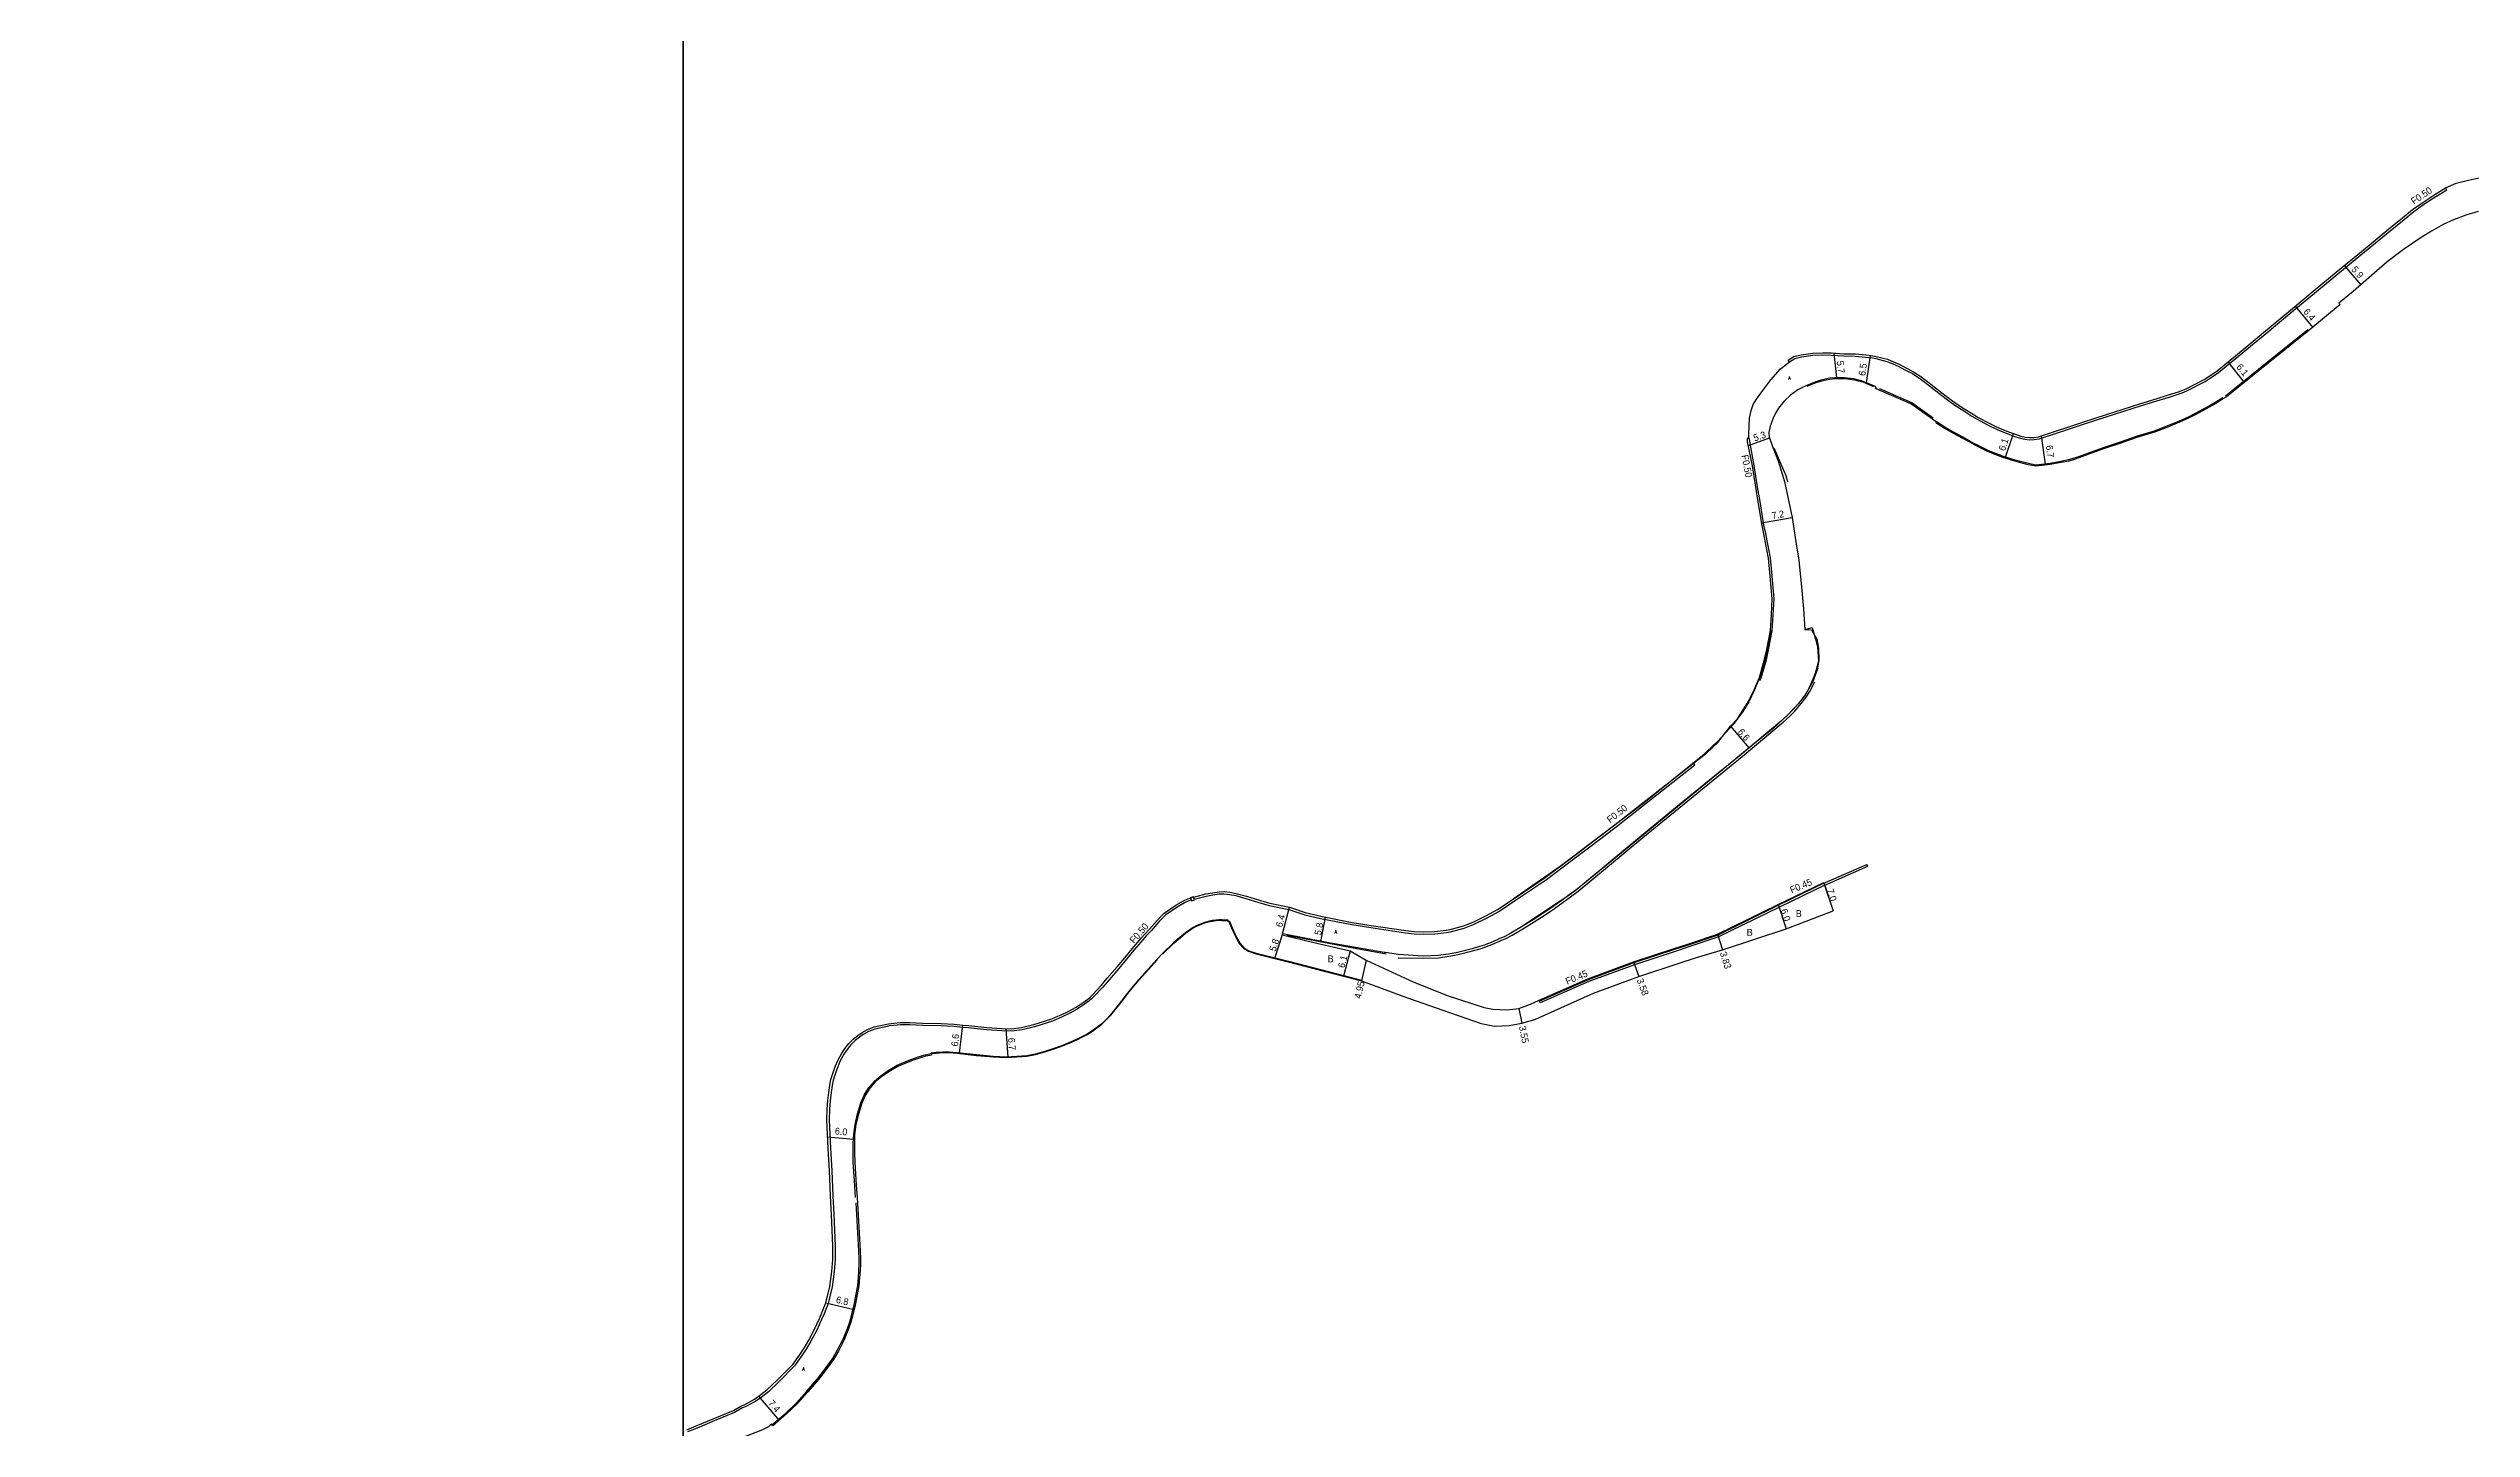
# Model space of a CAD drawing. Header units: metres. Extents: x -24000 to -21600, y -87000 to -84000.
# Drawn here: x -23348 to -22782, y -85637 to -85314 of the extents above; entities that cross this region are included whole.
import ezdxf

# ---------------------------------------------------------------- set-up
doc = ezdxf.new("R2010")
doc.units = ezdxf.units.M
doc.header["$LTSCALE"] = 2.5
for name, color, linetype in [('側溝・桝', 7, 'Continuous'), ('図郭', 7, 'Continuous'), ('幅員', 7, 'Continuous'), ('歩道・分離帯・安全施設', 7, 'Continuous'), ('舗装', 7, 'Continuous'), ('道路', 7, 'Continuous')]:
    doc.layers.add(name, color=color, linetype=linetype)
doc.styles.get("Standard").update_dxf_attribs({"font": ''})
doc.styles.add('YOKO_DECO', font='txt.shx', dxfattribs={"bigfont": 'extfont.shx'})
doc.styles.get('Standard').set_extended_font_data('@MS PGothic')

msp = doc.modelspace()

# ---------------------------------------------------------------- linework, layer by layer
at = {"layer": '側溝・桝'}
for points in [[(-22941.58, -85387.69), (-22940.33, -85386.91), (-22938.76, -85386.52), (-22936.1, -85386.15), (-22933.79, -85386.08), (-22931.84, -85386.12), (-22928.89, -85386.3), (-22926.25, -85386.34), (-22923.81, -85386.59), (-22923, -85386.63), (-22922.18, -85386.75), (-22921.43, -85386.89), (-22918.85, -85387.58), (-22918.01, -85387.9), (-22916.16, -85388.71), (-22914.62, -85389.53), (-22912.84, -85390.42), (-22911.39, -85391.38), (-22909.98, -85392.43), (-22906.7, -85395.04), (-22904.93, -85396.36), (-22902.93, -85397.81), (-22900.86, -85399.16), (-22898.97, -85400.37), (-22897.71, -85401.11), (-22895.31, -85402.37), (-22893.08, -85403.46), (-22890.59, -85404.49), (-22889.16, -85405.02), (-22887.66, -85405.52), (-22886.63, -85405.76), (-22885.61, -85405.88), (-22884.39, -85405.85), (-22883.25, -85405.66), (-22879.93, -85404.56), (-22875.23, -85403.02), (-22873.09, -85402.31), (-22869.78, -85401.23), (-22865.41, -85399.83), (-22859.55, -85397.99), (-22855.74, -85396.77), (-22852.91, -85395.9), (-22850.55, -85395.14), (-22849.86, -85394.92), (-22848.72, -85394.44), (-22844.47, -85392.26), (-22843.07, -85391.37), (-22841.34, -85390.16), (-22837.06, -85386.69), (-22833.85, -85384.01), (-22830.48, -85381.2), (-22824.2, -85375.98), (-22818.42, -85371.21), (-22812.18, -85366.06), (-22808.09, -85362.7), (-22801.21, -85357.03), (-22798.01, -85354.39), (-22795.75, -85352.51), (-22793.37, -85350.87), (-22790.57, -85349.03), (-22788.03, -85347.47), (-22788.3, -85347.04)], [(-22948.79, -85461.88), (-22948.38, -85462.05), (-22948.17, -85461.56), (-22946.96, -85457.31), (-22946.44, -85454.99), (-22945.6, -85450.52), (-22945.36, -85446.81), (-22945.14, -85443.07), (-22945.69, -85436.85), (-22946.04, -85433.5), (-22946.4, -85431.48), (-22946.54, -85430.64), (-22946.78, -85429.48), (-22947.12, -85427.81), (-22947.54, -85425.81), (-22948.42, -85420.33), (-22949.01, -85416.87), (-22949.8, -85411.91), (-22950.83, -85406.33), (-22950.89, -85405.61), (-22951.41, -85405.67)], [(-23080.61, -85513.26), (-23080.02, -85513.08), (-23077.82, -85512.51), (-23076.28, -85512.26), (-23074.8, -85512.03), (-23073.67, -85512), (-23072.35, -85512.12), (-23070.92, -85512.42), (-23068.59, -85513.06), (-23065.55, -85514.01), (-23064.47, -85514.32), (-23063.12, -85514.7), (-23058.53, -85515.63), (-23054.82, -85516.89), (-23051.13, -85517.73), (-23043.8, -85519.17), (-23039.35, -85519.89), (-23031.27, -85521.12), (-23029.24, -85521.34), (-23027.18, -85521.43), (-23024.45, -85521.32), (-23021.7, -85521.01), (-23020.74, -85520.89), (-23017.53, -85519.99), (-23015.23, -85519.07), (-23012.23, -85517.62), (-23009.47, -85516.09), (-23005.84, -85513.67), (-22998.33, -85508.63), (-22992.2, -85504.01), (-22988.24, -85501.04), (-22982.39, -85496.56), (-22963.68, -85481.87), (-22964, -85481.46)], [(-23081.3, -85513.48), (-23081.91, -85513.67), (-23082.93, -85514.1), (-23084.62, -85515.08), (-23087.28, -85516.93), (-23087.81, -85517.44), (-23088.9, -85518.58), (-23090.72, -85520.61), (-23091.82, -85521.84), (-23092.53, -85522.66), (-23094.71, -85525.16), (-23096.46, -85527.26), (-23098.26, -85529.42), (-23100.53, -85532.08), (-23101.95, -85533.79), (-23103.97, -85535.89), (-23104.59, -85536.53), (-23105.14, -85536.99), (-23106.24, -85537.81), (-23107.95, -85538.92), (-23109.84, -85539.96), (-23111.45, -85540.75), (-23112.3, -85541.11), (-23113.7, -85541.74), (-23117.93, -85543.06), (-23120.84, -85543.8), (-23123.32, -85544.1), (-23125.58, -85544.02), (-23129.15, -85543.79), (-23133.33, -85543.34), (-23134.7, -85543.26), (-23136.77, -85543.03), (-23139.78, -85542.86), (-23144.01, -85542.74), (-23147.16, -85542.65), (-23149.27, -85542.62), (-23150.77, -85542.75), (-23151.92, -85542.87), (-23152.35, -85542.97), (-23155.25, -85543.62), (-23156.72, -85544.18), (-23157.94, -85544.85), (-23158.85, -85545.51), (-23159.83, -85546.29), (-23160.92, -85547.38), (-23161.7, -85548.37), (-23162.46, -85549.48), (-23163.38, -85551.15), (-23163.89, -85552.4), (-23164.19, -85553.2), (-23164.96, -85555.56), (-23165.23, -85556.8), (-23165.47, -85558.45), (-23165.67, -85560.35), (-23165.8, -85562.32), (-23165.88, -85564.85), (-23165.85, -85566.5), (-23165.57, -85571.45), (-23165.3, -85576.73), (-23165.03, -85582.55), (-23164.83, -85586.95), (-23164.54, -85594.22), (-23164.53, -85597.47), (-23164.72, -85600.28), (-23165.23, -85603.83), (-23166.15, -85607.72), (-23167.11, -85610.14), (-23167.68, -85611.47), (-23168.82, -85613.95), (-23170.22, -85616.56), (-23171.28, -85618.42), (-23172.41, -85620.13), (-23173.97, -85622.32), (-23177.56, -85625.96), (-23180.08, -85628.36), (-23181.51, -85629.47), (-23183.07, -85630.52), (-23185.37, -85631.82), (-23186.28, -85632.23), (-23188.04, -85633.19), (-23192.78, -85635.18), (-23196.77, -85636.85), (-23198.98, -85637.76)]]:
    msp.add_lwpolyline(points, dxfattribs=at)
at = {"layer": '側溝・桝', "flags": 128}
for points in [[(-22933.51, -85509.54), (-22923.47, -85505.15)], [(-22933.32, -85509.95), (-22923.29, -85505.56), (-22923.47, -85505.15)], [(-22933.51, -85509.54), (-22944.1, -85514.67), (-22958.32, -85521.63), (-22958.34, -85521.64), (-22965.24, -85523.97), (-22968.4, -85525.01), (-22977.92, -85528.16), (-22988.61, -85532.1), (-22999.97, -85537.1)], [(-22933.32, -85509.95), (-22943.9, -85515.08), (-22958.13, -85522.04), (-22958.18, -85522.06), (-22965.1, -85524.39), (-22968.26, -85525.44), (-22977.77, -85528.59), (-22988.44, -85532.51), (-22999.79, -85537.51)], [(-22999.79, -85537.51), (-22999.97, -85537.1)]]:
    msp.add_lwpolyline(points, dxfattribs=at)
at = {"layer": '側溝・桝'}
msp.add_lwpolyline([(-23081.26, -85513.62), (-23080.56, -85513.41), (-23080.78, -85512.7), (-23081.48, -85512.92)], close=True, dxfattribs=at)
at = {"layer": '図郭'}
for points in [[(-24000, -85800), (-23200, -85800), (-23200, -85200), (-24000, -85200)], [(-23200, -85800), (-22400, -85800), (-22400, -85200), (-23200, -85200)]]:
    msp.add_lwpolyline(points, close=True, dxfattribs=at)
at = {"layer": '幅員'}
for points in [[(-22811.95, -85365.22), (-22808.1, -85369.67)], [(-22823.43, -85374.69), (-22819.34, -85379.62)], [(-22931.19, -85385.65), (-22930.61, -85391.37)], [(-22923.56, -85392.61), (-22922.63, -85386.17)], [(-22839.13, -85387.72), (-22835.32, -85392.5)], [(-22951.18, -85407.21), (-22946.2, -85405.47)], [(-22891.15, -85410.21), (-22889.25, -85404.46)], [(-22882.81, -85404.98), (-22881.85, -85411.58)], [(-22948.07, -85425.3), (-22940.98, -85424.08)], [(-22955.31, -85472.84), (-22951.09, -85477.91)], [(-23060.01, -85521.32), (-23058.39, -85515.12)], [(-23051.03, -85523.12), (-23049.92, -85517.43)], [(-23135.42, -85549.24), (-23134.71, -85542.71)], [(-23124.6, -85543.51), (-23124.16, -85550.15)], [(-23166.27, -85568.78), (-23160.25, -85569.35)], [(-23166.67, -85607.55), (-23160.04, -85609.11)], [(-23182.41, -85629.42), (-23177.62, -85635.04)]]:
    msp.add_lwpolyline(points, dxfattribs=at)
at = {"layer": '幅員', "flags": 128}
for points in [[(-22933.57, -85509.35), (-22931.37, -85516)], [(-22944.18, -85514.49), (-22942.36, -85520.21)], [(-23060.07, -85521.57), (-23061.84, -85527.1)], [(-22958.4, -85521.45), (-22957.24, -85525.1)], [(-23044.23, -85525.35), (-23045.77, -85531.25)], [(-23040.43, -85527.52), (-23041.58, -85532.34)], [(-22978, -85527.92), (-22976.76, -85531.28)], [(-23004.77, -85538.76), (-23004.1, -85542.25)]]:
    msp.add_lwpolyline(points, dxfattribs=at)
at = {"layer": '歩道・分離帯・安全施設'}
for points in [[(-22839.74, -85395.59), (-22834.01, -85391.02), (-22830, -85387.76), (-22820.47, -85380.12)], [(-22921.88, -85393.55), (-22923.09, -85392.96), (-22924.34, -85392.45), (-22925.46, -85392.18), (-22926.28, -85391.96), (-22928.66, -85391.69), (-22930.82, -85391.67), (-22932.18, -85391.81), (-22933.38, -85392.01), (-22934.63, -85392.35), (-22935.65, -85392.68), (-22937.51, -85393.43)], [(-22908, -85400.85), (-22912.98, -85397.28), (-22920.46, -85394.01)], [(-22840.36, -85396.06), (-22841.98, -85397.11), (-22843.67, -85398.08), (-22845.1, -85398.85), (-22846.8, -85399.75), (-22848.47, -85400.58), (-22850.55, -85401.52), (-22853.28, -85402.67), (-22856.17, -85403.79), (-22860.55, -85405.14), (-22864.52, -85406.55), (-22868.28, -85407.79), (-22871.75, -85409.02), (-22874.06, -85409.86), (-22875.14, -85410.22), (-22876.41, -85410.61), (-22878.16, -85410.98), (-22880.71, -85411.41), (-22881.98, -85411.6), (-22884.12, -85411.81), (-22885.74, -85411.47), (-22888.84, -85410.68), (-22891.61, -85409.78), (-22894.58, -85408.64), (-22895.48, -85408.25), (-22898.24, -85406.88), (-22899.34, -85406.26), (-22901.11, -85405.3), (-22903.52, -85403.94), (-22905.29, -85402.93), (-22907.21, -85401.69)], [(-22941.93, -85415.69), (-22942.31, -85414.29), (-22945.17, -85407.85)], [(-23032.97, -85526.92), (-23027.17, -85527.04), (-23023.57, -85526.92), (-23021.11, -85526.57), (-23018.98, -85526.19), (-23015.58, -85525.33), (-23013.81, -85524.82), (-23012.7, -85524.5), (-23010.7, -85523.71), (-23009.14, -85523.01), (-23007.87, -85522.4), (-23006.39, -85521.64), (-23003.51, -85519.95), (-23001.2, -85518.54), (-22998.64, -85516.88), (-22996.46, -85515.4), (-22994.44, -85513.95), (-22992.74, -85512.67), (-22990.95, -85511.41), (-22988.22, -85509.15), (-22975.83, -85498.87), (-22966.17, -85490.93), (-22952.65, -85479.88), (-22946.37, -85474.65), (-22943.03, -85471.89), (-22941.52, -85470.46), (-22940.32, -85469.28), (-22939.17, -85467.91), (-22937.68, -85466.03), (-22936.83, -85464.71), (-22935.62, -85462.48)], [(-23088.02, -85526.07), (-23085.31, -85523.47), (-23083.94, -85522.27), (-23082.63, -85521.22), (-23080.84, -85519.98), (-23079.96, -85519.51), (-23078.14, -85518.76), (-23077.37, -85518.55), (-23076.42, -85518.37), (-23075.53, -85518.22), (-23074.84, -85518.19), (-23074.19, -85518.21), (-23073.52, -85518.24), (-23072.42, -85518.37)], [(-23058.97, -85521.65), (-23043.91, -85524.57), (-23035.81, -85526.04)], [(-23159.75, -85582.98), (-23159.94, -85580.13), (-23160.29, -85574.79), (-23160.33, -85572.33), (-23160.33, -85570.27), (-23160.15, -85568.26), (-23159.8, -85565.9), (-23159.28, -85563.43), (-23158.49, -85560.82), (-23157.72, -85559.03), (-23156.61, -85557.29), (-23155.28, -85555.79), (-23153.86, -85554.51), (-23152.15, -85553.28), (-23149.99, -85552.06), (-23147.99, -85551.16), (-23146.56, -85550.6), (-23144.89, -85550.05), (-23143.44, -85549.59), (-23142.06, -85549.33), (-23140.91, -85549.2), (-23139.34, -85549.07), (-23137.93, -85549.1), (-23136.02, -85549.27), (-23131.48, -85549.75), (-23127.59, -85550.12), (-23124.49, -85550.27), (-23119.75, -85549.96), (-23117.73, -85549.53), (-23115.52, -85548.93), (-23113.6, -85548.32), (-23111.76, -85547.67), (-23109.86, -85546.93), (-23108.08, -85546.14), (-23106.69, -85545.42), (-23105.61, -85544.84), (-23104.42, -85544.08), (-23103.35, -85543.35), (-23102.18, -85542.42), (-23101.08, -85541.33), (-23100.13, -85540.37), (-23099.15, -85539.19), (-23098.04, -85537.79), (-23096.44, -85535.66), (-23095.22, -85534.11), (-23093.51, -85532.09), (-23089.2, -85527.34)], [(-23179.29, -85636.09), (-23176.05, -85633.34), (-23173.53, -85630.91), (-23171.14, -85628.2), (-23168.6, -85625.31), (-23166.82, -85623.02), (-23165.15, -85620.64), (-23164.01, -85618.75), (-23162.65, -85616.07), (-23161.64, -85613.59), (-23161.09, -85612.01), (-23160.69, -85610.64), (-23160.08, -85608.04), (-23159.54, -85605.18), (-23159.23, -85603.49), (-23159.07, -85601.71), (-23158.95, -85600.01), (-23158.9, -85598.57), (-23158.89, -85597.28), (-23158.95, -85595.45), (-23159.56, -85584.21)]]:
    msp.add_lwpolyline(points, dxfattribs=at)
at = {"layer": '歩道・分離帯・安全施設', "flags": 128}
msp.add_lwpolyline([(-23072.42, -85518.37), (-23071.77, -85519.93), (-23070.72, -85522.24), (-23069.99, -85523.55), (-23069.05, -85524.6), (-23067.85, -85525.29), (-23066.12, -85525.85), (-23058.64, -85527.75), (-23041.54, -85532.19)], dxfattribs=at)
at = {"layer": '道路'}
for points in [[(-23199.19, -85637.26), (-23196.98, -85636.35), (-23192.99, -85634.68), (-23188.27, -85632.71), (-23186.52, -85631.74), (-23185.61, -85631.34), (-23183.35, -85630.06), (-23181.83, -85629.03), (-23180.43, -85627.94), (-23177.94, -85625.58), (-23174.38, -85621.97), (-23172.85, -85619.82), (-23171.74, -85618.14), (-23170.69, -85616.29), (-23169.31, -85613.71), (-23168.17, -85611.26), (-23167.61, -85609.93), (-23166.67, -85607.55), (-23165.77, -85603.73), (-23165.26, -85600.23), (-23165.07, -85597.45), (-23165.08, -85594.23), (-23165.37, -85586.98), (-23165.57, -85582.58), (-23165.84, -85576.76), (-23166.11, -85571.48), (-23166.39, -85566.51), (-23166.42, -85564.85), (-23166.34, -85562.29), (-23166.21, -85560.3), (-23166.01, -85558.39), (-23165.77, -85556.71), (-23165.48, -85555.42), (-23164.7, -85553.02), (-23164.39, -85552.2), (-23163.87, -85550.92), (-23162.93, -85549.21), (-23162.13, -85548.05), (-23161.31, -85547.01), (-23160.2, -85545.9), (-23159.18, -85545.09), (-23158.23, -85544.38), (-23156.95, -85543.69), (-23155.41, -85543.11), (-23152.47, -85542.44), (-23152.01, -85542.34), (-23150.82, -85542.22), (-23149.3, -85542.08), (-23147.15, -85542.1), (-23143.99, -85542.2), (-23139.76, -85542.32), (-23136.72, -85542.49), (-23134.65, -85542.72), (-23133.28, -85542.8), (-23129.09, -85543.26), (-23125.55, -85543.48), (-23123.35, -85543.56), (-23120.94, -85543.27), (-23118.08, -85542.54), (-23113.89, -85541.24), (-23112.5, -85540.62), (-23111.67, -85540.27), (-23110.08, -85539.49), (-23108.22, -85538.47), (-23106.54, -85537.38), (-23105.47, -85536.58), (-23104.95, -85536.14), (-23104.34, -85535.53), (-23102.34, -85533.45), (-23100.93, -85531.74), (-23098.66, -85529.08), (-23096.86, -85526.92), (-23095.11, -85524.82), (-23092.93, -85522.31), (-23092.21, -85521.5), (-23091.11, -85520.26), (-23089.29, -85518.22), (-23088.18, -85517.08), (-23087.62, -85516.52), (-23084.9, -85514.64), (-23083.16, -85513.63), (-23082.09, -85513.18), (-23081.46, -85512.98), (-23081.48, -85512.92), (-23080.78, -85512.7), (-23080.76, -85512.76), (-23080.2, -85512.59), (-23077.92, -85512), (-23076.36, -85511.74), (-23074.83, -85511.5), (-23073.66, -85511.48), (-23072.29, -85511.6), (-23070.8, -85511.91), (-23068.44, -85512.56), (-23065.4, -85513.51), (-23064.33, -85513.81), (-23062.98, -85514.19), (-23058.39, -85515.12), (-23054.7, -85516.38), (-23051.02, -85517.22), (-23043.71, -85518.66), (-23039.27, -85519.37), (-23031.2, -85520.6), (-23029.2, -85520.82), (-23027.16, -85520.91), (-23024.49, -85520.8), (-23021.77, -85520.49), (-23020.84, -85520.37), (-23017.7, -85519.49), (-23015.44, -85518.59), (-23012.48, -85517.16), (-23009.74, -85515.65), (-23006.13, -85513.24), (-22998.64, -85508.2), (-22992.52, -85503.59), (-22988.56, -85500.63), (-22982.71, -85496.14), (-22964, -85481.46), (-22960.88, -85479.03), (-22958.29, -85476.62), (-22955.31, -85472.84), (-22953.7, -85471.11), (-22951.08, -85466.88), (-22949.73, -85464.14), (-22948.59, -85461.41), (-22947.4, -85457.2), (-22946.88, -85454.9), (-22946.04, -85450.47), (-22945.81, -85446.78), (-22945.59, -85443.07), (-22946.14, -85436.88), (-22946.49, -85433.56), (-22946.85, -85431.56), (-22946.98, -85430.72), (-22947.23, -85429.57), (-22947.56, -85427.9), (-22947.98, -85425.89), (-22948.86, -85420.41), (-22949.45, -85416.94), (-22950.24, -85411.98), (-22951.35, -85406.4), (-22951.41, -85405.67), (-22951.1, -85405.32), (-22951.06, -85404.58), (-22950.93, -85400.87), (-22950.54, -85399.03), (-22950.08, -85397.65), (-22949.24, -85396.4), (-22947.58, -85394.03), (-22945.89, -85391.87), (-22943.68, -85389.31), (-22941.58, -85387.69), (-22941.89, -85387.28), (-22940.53, -85386.44), (-22938.86, -85386.02), (-22936.14, -85385.65), (-22933.79, -85385.58), (-22931.82, -85385.61), (-22928.87, -85385.79), (-22926.22, -85385.83), (-22923.77, -85386.08), (-22922.95, -85386.13), (-22922.09, -85386.25), (-22921.32, -85386.4), (-22918.7, -85387.09), (-22917.81, -85387.43), (-22915.93, -85388.25), (-22914.39, -85389.08), (-22912.59, -85389.98), (-22911.1, -85390.97), (-22909.67, -85392.03), (-22906.39, -85394.64), (-22904.63, -85395.95), (-22902.65, -85397.39), (-22900.58, -85398.73), (-22898.7, -85399.94), (-22897.47, -85400.66), (-22895.08, -85401.91), (-22892.87, -85403), (-22890.4, -85404.02), (-22888.99, -85404.54), (-22887.53, -85405.03), (-22886.54, -85405.26), (-22885.59, -85405.37), (-22884.44, -85405.34), (-22883.38, -85405.17), (-22880.09, -85404.08), (-22875.39, -85402.54), (-22873.25, -85401.83), (-22869.94, -85400.75), (-22865.56, -85399.34), (-22859.7, -85397.51), (-22855.9, -85396.29), (-22853.06, -85395.41), (-22850.7, -85394.66), (-22850.04, -85394.44), (-22848.93, -85393.98), (-22844.72, -85391.82), (-22843.35, -85390.95), (-22841.65, -85389.76), (-22837.39, -85386.3), (-22834.18, -85383.62), (-22830.8, -85380.81), (-22824.53, -85375.59), (-22818.74, -85370.81), (-22812.51, -85365.67), (-22808.42, -85362.31), (-22801.54, -85356.63), (-22798.34, -85354), (-22796.06, -85352.11), (-22793.65, -85350.45), (-22790.84, -85348.6), (-22788.3, -85347.04), (-22785.81, -85345.89), (-22782.92, -85345.24), (-22780.44, -85344.7)], [(-22780.7, -85352.51), (-22783.6, -85353.4), (-22786.48, -85354.52), (-22788.85, -85355.61), (-22791.61, -85357.13), (-22793.75, -85358.5), (-22798.14, -85361.41), (-22801.93, -85364.33), (-22809.92, -85371.24), (-22813.21, -85373.98), (-22812.93, -85374.31), (-22820.25, -85380.38), (-22829.78, -85388.02), (-22833.8, -85391.28), (-22839.52, -85395.85), (-22840.22, -85396.28), (-22841.85, -85397.33), (-22843.55, -85398.31), (-22844.97, -85399.08), (-22846.68, -85399.98), (-22848.36, -85400.81), (-22850.44, -85401.77), (-22853.18, -85402.91), (-22856.09, -85404.04), (-22860.46, -85405.39), (-22864.43, -85406.8), (-22868.19, -85408.04), (-22871.66, -85409.27), (-22873.98, -85410.11), (-22875.06, -85410.47), (-22876.35, -85410.86), (-22878.11, -85411.24), (-22880.67, -85411.67), (-22881.95, -85411.86), (-22884.13, -85412.07), (-22885.8, -85411.72), (-22888.92, -85410.93), (-22891.7, -85410.03), (-22894.68, -85408.88), (-22895.59, -85408.49), (-22898.36, -85407.11), (-22899.46, -85406.49), (-22901.24, -85405.53), (-22903.65, -85404.17), (-22905.43, -85403.16), (-22907.35, -85401.91), (-22907.24, -85401.76), (-22908.18, -85401.09), (-22913.2, -85397.52), (-22920.6, -85394.27), (-22921.48, -85393.88), (-22921.31, -85393.5), (-22923.56, -85392.61), (-22924.72, -85392.14), (-22925.78, -85391.88), (-22926.55, -85391.68), (-22928.82, -85391.42), (-22930.87, -85391.39), (-22932.15, -85391.53), (-22933.27, -85391.72), (-22934.46, -85392.04), (-22935.42, -85392.35), (-22937.75, -85393.28), (-22939.6, -85394.22), (-22941.34, -85395.45), (-22942.83, -85396.87), (-22944.1, -85398.49), (-22944.81, -85399.65), (-22945.41, -85400.88), (-22946.06, -85402.72), (-22946.36, -85404.2), (-22946.28, -85405.24), (-22945.5, -85407.47), (-22944.21, -85410.79), (-22942.76, -85415.68), (-22940.98, -85424.08), (-22940.06, -85429.71), (-22939.39, -85434.04), (-22938.7, -85441.11), (-22938.26, -85445.4), (-22937.97, -85450.2), (-22936.24, -85449.74), (-22935.52, -85452.49), (-22935.05, -85454.33), (-22934.82, -85457.46), (-22935.09, -85458.82), (-22935.54, -85460.49), (-22936.27, -85462.21), (-22937.28, -85464.45), (-22938.1, -85465.73), (-22939.56, -85467.58), (-22940.7, -85468.93), (-22941.87, -85470.09), (-22943.37, -85471.5), (-22946.7, -85474.26), (-22952.97, -85479.48), (-22966.49, -85490.53), (-22976.16, -85498.47), (-22988.55, -85508.75), (-22991.26, -85511), (-22993.05, -85512.26), (-22994.74, -85513.53), (-22996.75, -85514.98), (-22998.93, -85516.45), (-23001.47, -85518.1), (-23003.77, -85519.51), (-23006.63, -85521.19), (-23008.1, -85521.94), (-23009.36, -85522.54), (-23010.9, -85523.24), (-23012.87, -85524.01), (-23013.96, -85524.33), (-23015.72, -85524.84), (-23019.09, -85525.69), (-23021.19, -85526.06), (-23023.62, -85526.41), (-23027.17, -85526.53), (-23032.87, -85526.15), (-23035.99, -85525.73)], [(-22946.04, -85450.47), (-22946.65, -85454.5), (-22947.33, -85457.62), (-22948.28, -85460.7), (-22949.71, -85464.35), (-22951.05, -85467.13), (-22952.46, -85469.41), (-22954.74, -85472.43), (-22958.3, -85476.36), (-22962.24, -85480.01), (-22964.12, -85481.57), (-22971.49, -85487.46), (-22975.24, -85490.5), (-22995.16, -85505.61), (-23006.13, -85513.24)], [(-22937.97, -85450.2), (-22936.42, -85450.29), (-22935.22, -85452.5), (-22934.77, -85454.62), (-22934.68, -85457.38), (-22935.08, -85459.63), (-22936.15, -85462.4), (-22937.75, -85465.23), (-22939.41, -85467.45), (-22941.71, -85469.93), (-22945.41, -85473.38), (-22949.17, -85476.43), (-22959.83, -85485.23), (-22979.92, -85501.69), (-22984.3, -85505.3), (-22991.16, -85510.94), (-22992.91, -85512.22), (-22997.19, -85515.05), (-23003.77, -85519.51)], [(-23072.67, -85518.15), (-23073.03, -85518.16), (-23073.52, -85518.14), (-23074.19, -85518.1), (-23074.85, -85518.09), (-23075.55, -85518.12), (-23076.44, -85518.26), (-23077.4, -85518.45), (-23078.18, -85518.66), (-23080.01, -85519.41), (-23080.9, -85519.89), (-23082.7, -85521.13), (-23084.02, -85522.19), (-23085.39, -85523.39), (-23088.1, -85525.99), (-23089.27, -85527.28), (-23093.58, -85532.03), (-23095.3, -85534.04), (-23096.51, -85535.6), (-23098.12, -85537.73), (-23099.22, -85539.12), (-23100.21, -85540.3), (-23101.15, -85541.26), (-23102.24, -85542.35), (-23103.4, -85543.27), (-23104.47, -85544), (-23105.66, -85544.76), (-23106.74, -85545.33), (-23108.12, -85546.05), (-23109.9, -85546.84), (-23111.79, -85547.58), (-23113.63, -85548.23), (-23115.55, -85548.84), (-23117.75, -85549.43), (-23119.76, -85549.86), (-23124.49, -85550.17), (-23127.59, -85550.03), (-23131.47, -85549.65), (-23136.01, -85549.18), (-23137.93, -85549), (-23139.34, -85548.98), (-23140.92, -85549.1), (-23142.07, -85549.23), (-23142, -85549.68)], [(-23035.99, -85525.73), (-23036.29, -85525.69), (-23049.65, -85523.4), (-23059.54, -85521.4), (-23060.01, -85521.32)], [(-23142, -85549.68), (-23143.35, -85549.93), (-23144.78, -85550.38), (-23146.44, -85550.93), (-23147.85, -85551.49), (-23149.83, -85552.37), (-23151.96, -85553.58), (-23153.64, -85554.79), (-23155.14, -85555.92), (-23156.44, -85557.4), (-23157.53, -85559.13), (-23158.3, -85560.89), (-23159.06, -85563.49), (-23159.66, -85565.93), (-23160.01, -85568.28), (-23159.98, -85570.28), (-23159.98, -85572.33), (-23159.94, -85574.77), (-23159.58, -85580.11), (-23159.4, -85582.96), (-23158.66, -85595.44), (-23158.61, -85597.28), (-23158.62, -85598.58), (-23158.66, -85600.02), (-23158.79, -85601.73), (-23158.95, -85603.53), (-23159.26, -85605.23), (-23159.8, -85608.1), (-23160.42, -85610.71), (-23160.82, -85612.09), (-23161.37, -85613.69), (-23162.39, -85616.19), (-23163.76, -85618.89), (-23164.91, -85620.79), (-23166.6, -85623.19), (-23168.38, -85625.49), (-23170.92, -85628.39), (-23173.33, -85631.11), (-23175.86, -85633.55), (-23179.1, -85636.3), (-23179.41, -85635.95)], [(-23179.41, -85635.95), (-23179.65, -85636.16), (-23180.1, -85636.52), (-23180.82, -85636.95), (-23181.44, -85637.26), (-23188.62, -85640.02), (-23200, -85644.99)]]:
    msp.add_lwpolyline(points, dxfattribs=at)
at = {"layer": '道路', "flags": 128}
for points in [[(-23060.01, -85521.32), (-23060.07, -85521.57), (-23052.98, -85523.33), (-23044.23, -85525.35), (-23040.43, -85527.52), (-23029.33, -85532.65), (-23021.27, -85535.87), (-23012.93, -85538.6), (-23010.83, -85538.98), (-23007.56, -85539.09), (-23004.77, -85538.76), (-23002.1, -85537.77), (-23000.07, -85536.87), (-22988.7, -85531.87), (-22978, -85527.92), (-22968.47, -85524.78), (-22965.33, -85523.73), (-22958.4, -85521.45), (-22944.18, -85514.49), (-22933.57, -85509.35)], [(-22933.57, -85509.35), (-22933.51, -85509.54), (-22933.37, -85509.97), (-22931.37, -85516)], [(-23041.58, -85532.34), (-23031.9, -85535.91), (-23022.52, -85539.22), (-23013.59, -85542.32), (-23010.48, -85542.96), (-23007.03, -85542.75), (-23004.1, -85542.25), (-23001.07, -85541.4), (-22987.36, -85535.19), (-22976.76, -85531.28), (-22967.36, -85528.2), (-22963.31, -85526.86), (-22957.24, -85525.1), (-22942.36, -85520.21), (-22931.37, -85516)], [(-23072.67, -85518.15), (-23071.91, -85519.98), (-23070.86, -85522.3), (-23070.12, -85523.64), (-23069.15, -85524.72), (-23067.91, -85525.43), (-23066.16, -85526), (-23058.68, -85527.9), (-23041.58, -85532.34)]]:
    msp.add_lwpolyline(points, dxfattribs=at)

# ---------------------------------------------------------------- texts
at = {"layer": '側溝・桝'}
for s, rotation, p in [('F0.50', 34, (-22795.71, -85351)), ('F0.50', 281, (-22952.81, -85409.56)), ('F0.50', 38, (-22983.47, -85495.54)), ('F0.45', 22.8706, (-22941.05, -85511.92)), ('F0.50', 49, (-23094.68, -85523.73)), ('F0.45', 22.436, (-22993.49, -85533.26))]:
    msp.add_text(s, height=1.6, rotation=rotation, dxfattribs=at).set_placement(p)
at = {"layer": '幅員'}
for s, rotation, p in [('5.9', 311, (-22810.44, -85366.16)), ('6.4', 310, (-22821.65, -85376.05)), ('5.7', 276, (-22930.55, -85387.53)), ('6.5', 82, (-22923.87, -85391.04)), ('6.1', 309, (-22837.28, -85388.93)), ('5.3', 19, (-22949.68, -85406.3)), ('6.1', 72, (-22891.25, -85408.63)), ('6.7', 278, (-22881.69, -85407.28)), ('7.2', 10, (-22945.57, -85424.45)), ('6.6', 310, (-22953.79, -85474.21)), ('7.0', 288.3125, (-22932.88, -85511.13)), ('6.4', 75, (-23060.09, -85519.92)), ('6.0', 287.6257, (-22943.66, -85515.79)), ('5.8', 72.2632, (-23061.62, -85525.59)), ('5.8', 79, (-23051, -85521.75)), ('6.1', 75.4226, (-23045.55, -85529.44)), ('3.83', 287.5618, (-22957.86, -85525.8)), ('4.95', 76.6361, (-23041.71, -85536.61)), ('3.58', 290.213, (-22977.3, -85532.13)), ('6.6', 84, (-23135.83, -85547.72)), ('3.55', 280.7925, (-23004.77, -85543.01)), ('6.7', 274, (-23124.11, -85545.69)), ('6.0', 355, (-23164.63, -85568.21)), ('6.8', 347, (-23164.43, -85607.56)), ('7.4', 310, (-23180.26, -85631.1))]:
    msp.add_text(s, height=1.6, rotation=rotation, dxfattribs=at).set_placement(p)
at = {"layer": '舗装', "style": 'YOKO_DECO'}
for p in [(-22941.85, -85391.84, 695), (-23047.84, -85521.27, 690.19), (-23172.19, -85623.36, 685.38)]:
    msp.add_text('A', height=0.75, dxfattribs=at).set_placement(p)
at = {"layer": '舗装'}
for p in [(-22940.09, -85517.4), (-22951.55, -85521.78), (-23049.44, -85527.99)]:
    msp.add_text('B', height=1.6, dxfattribs=at).set_placement(p)

doc.saveas('drawing.dxf')
